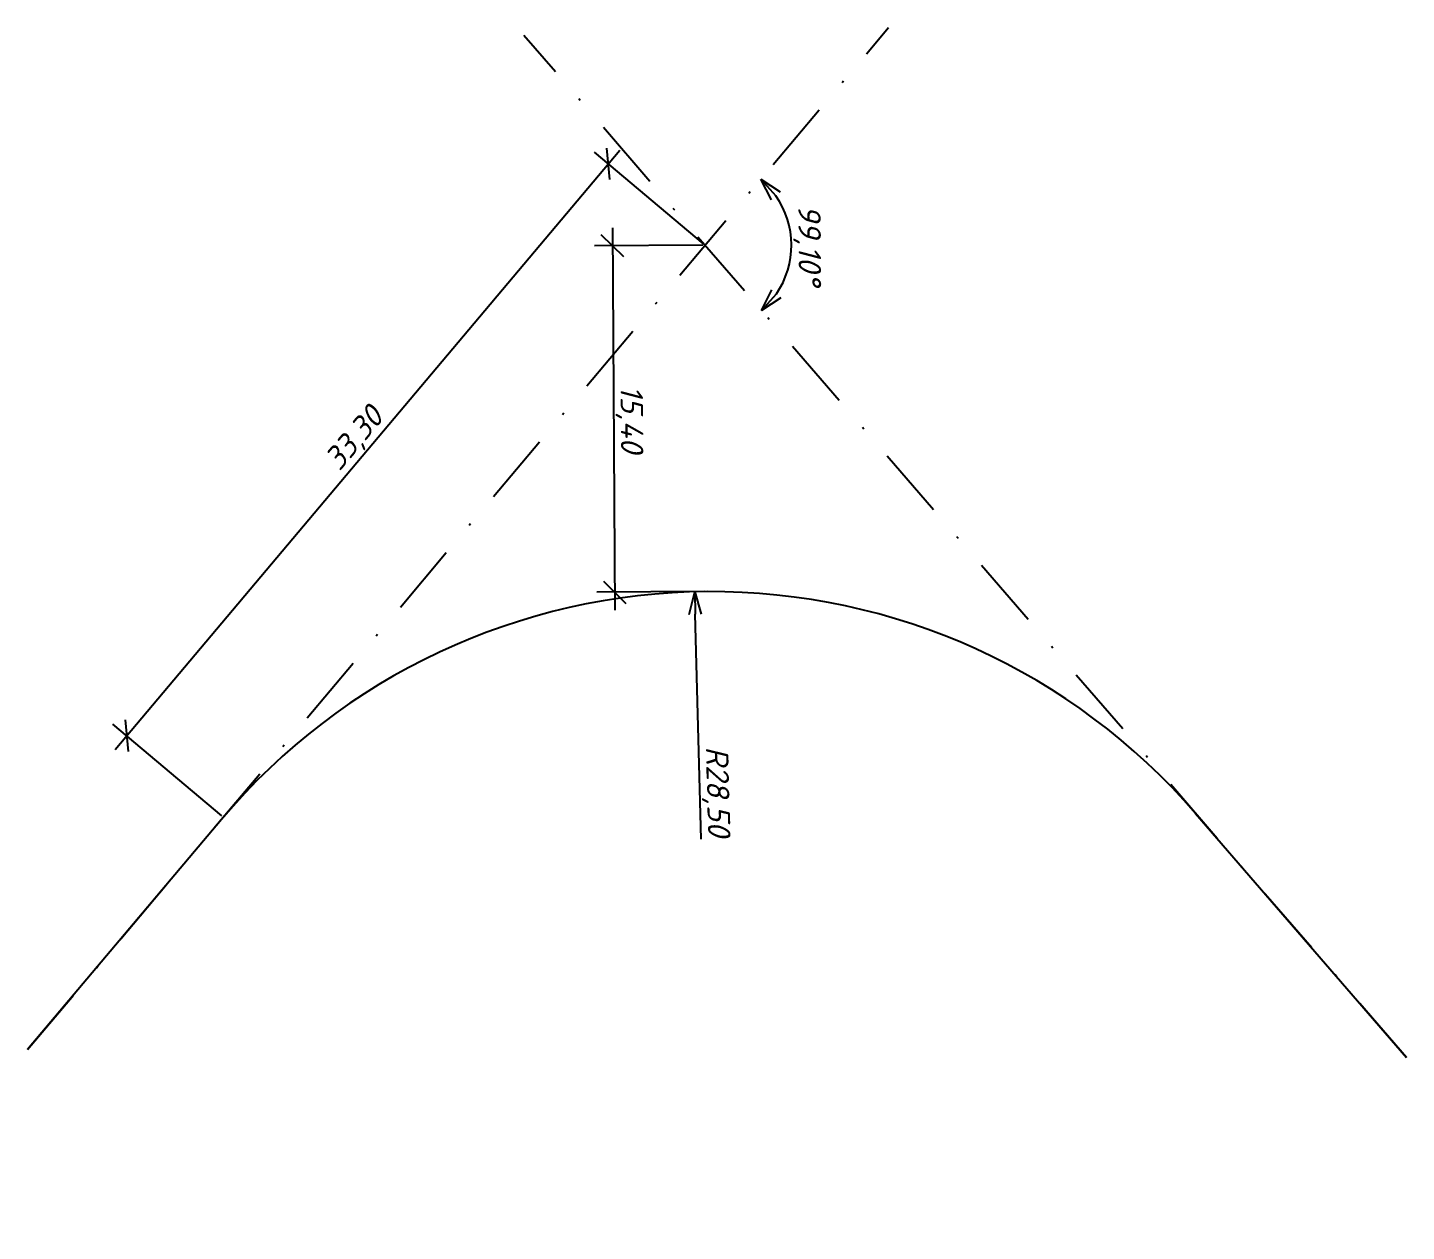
# Model space of a CAD drawing. Header units: millimetres. Extents: x -343 to 256, y -115 to 176.
# Drawn here: x 7.7 to 69.1, y -22.7 to 31 of the extents above; entities that cross this region are included whole.
import ezdxf

# ---------------------------------------------------------------- set-up
doc = ezdxf.new("R2010")
doc.units = ezdxf.units.MM
doc.header["$PDMODE"] = 34
doc.linetypes.add('штрихпунктирная2', pattern=[12.7, 6.35, -3.175, 0, -3.175])
doc.layers.get('Defpoints').update_dxf_attribs({"color": 4})
doc.styles.add('Аннотации', font='isocpeui.ttf', dxfattribs={"height": 1})
doc.dimstyles.new('радиусы', dxfattribs={"dimtxt": 1, "dimasz": 1, "dimexe": 0.8, "dimexo": 0.1, "dimgap": 0.1, "dimtad": 1, "dimrnd": 0.1, "dimzin": 0, "dimtxsty": 'Аннотации', "dimblk": 'OPEN30', "dimcen": 0, "dimdle": 0.8, "dimclrd": 5, "dimclre": 5, "dimclrt": 5, "dimazin": 0, "dimtfac": 1, "dimtix": 1, "dimtofl": 0, "dimtmove": 1, "dimatfit": 3, "dimfxl": 1, "dimtolj": 1, "dimtzin": 0, "dimarcsym": 1})
doc.dimstyles.new('размеры', dxfattribs={"dimtxt": 1, "dimasz": 1, "dimexe": 0.8, "dimexo": 0.1, "dimgap": 0.1, "dimtad": 1, "dimrnd": 0.1, "dimzin": 0, "dimtxsty": 'Аннотации', "dimblk": 'OBLIQUE', "dimcen": -0.09, "dimdle": 0.8, "dimclrd": 5, "dimclre": 5, "dimclrt": 5, "dimazin": 0, "dimtfac": 1, "dimtmove": 1, "dimatfit": 3, "dimfxl": 1, "dimtolj": 1, "dimtzin": 0, "dimarcsym": 1})

# ---------------------------------------------------------------- blocks, each defined once
blk = doc.blocks.new('_Oblique')
at = {"color": 0, "linetype": 'ByBlock', "lineweight": -2}
blk.add_line((-0.5, -0.5), (0.5, 0.5), dxfattribs=at)
blk = doc.blocks.new('*D18')
at = {"color": 5, "lineweight": -2, "transparency": 16777216}
for p, q in [((11.562, -1.229), (34.06, 25.492)), ((37.781, 21.314), (32.933, 25.395)), ((16.313, -4.184), (11.465, -0.102))]:
    blk.add_line(p, q, dxfattribs=at)
at = {"layer": 'Defpoints', "color": 0, "lineweight": -2, "transparency": 16777216}
for p in [(33.545, 24.88), (37.857, 21.249), (16.389, -4.248)]:
    blk.add_point(p, dxfattribs=at)
at = {"color": 5, "lineweight": -2, "transparency": 16777216}
for p, rotation in [((33.545, 24.88), 49.90389931837357), ((12.077, -0.618), 229.9038993183735)]:
    blk.add_blockref('_Oblique', p, dxfattribs=dict(at, rotation=rotation))
at = {"color": 5, "lineweight": -3, "transparency": 16777216, "insert": (22.275, 12.582), "char_height": 1, "attachment_point": 5, "rotation": 49.9039, "style": 'Аннотации'}
blk.add_mtext('\\A1;33,30', dxfattribs=at)
blk = doc.blocks.new('*D20')
at = {"color": 5, "lineweight": -2, "transparency": 16777216}
for p, q in [((33.729, 22.024), (33.834, 4.98)), ((37.757, 21.249), (32.934, 21.219)), ((37.852, 5.805), (33.029, 5.775))]:
    blk.add_line(p, q, dxfattribs=at)
at = {"layer": 'Defpoints', "color": 0, "lineweight": -2, "transparency": 16777216}
for p in [(37.857, 21.249), (33.829, 5.78), (37.952, 5.806)]:
    blk.add_point(p, dxfattribs=at)
at = {"color": 5, "lineweight": -2, "transparency": 16777216}
for p, rotation in [((33.734, 21.224), 90.35240175237995), ((33.829, 5.78), 270.3524017523799)]:
    blk.add_blockref('_Oblique', p, dxfattribs=dict(at, rotation=rotation))
at = {"color": 5, "lineweight": -3, "transparency": 16777216, "insert": (34.482, 13.506), "char_height": 1, "attachment_point": 5, "rotation": 270.3524, "style": 'Аннотации'}
blk.add_mtext('\\A1;15,40', dxfattribs=at)
blk = doc.blocks.new('_Open30')
at = {"color": 0, "linetype": 'ByBlock', "lineweight": -2}
for p, q in [((-1, 0.268), (0, 0)), ((0, 0), (-1, -0.268)), ((0, 0), (-1, 0))]:
    blk.add_line(p, q, dxfattribs=at)
blk = doc.blocks.new('*D19')
at = {"color": 5, "lineweight": -2, "transparency": 16777216}
blk.add_arc((37.857, 21.249), 3.849, 325.73115, 34.97366, dxfattribs=at)
at = {"layer": 'Defpoints', "color": 0, "lineweight": -2, "transparency": 16777216}
for p in [(34.343, 25.321), (41.283, 25.318), (41.554, 20.178), (59.722, -4.08), (16.306, -4.347)]:
    blk.add_point(p, dxfattribs=at)
at = {"color": 5, "lineweight": -2, "transparency": 16777216}
for p, rotation in [((40.336, 24.193), 132.4385254480676), ((40.372, 18.336), 228.2662780563909)]:
    blk.add_blockref('_Open30', p, dxfattribs=dict(at, rotation=rotation))
at = {"color": 5, "lineweight": -3, "transparency": 16777216, "insert": (42.406, 21.277), "char_height": 1, "attachment_point": 5, "rotation": 270.3524, "style": 'Аннотации'}
blk.add_mtext('\\A1;99,10°', dxfattribs=at)
blk = doc.blocks.new('*D21')
at = {"color": 5, "lineweight": -2, "transparency": 16777216}
blk.add_line((37.679, -5.237), (37.422, 4.797), dxfattribs=at)
at = {"layer": 'Defpoints', "color": 0, "lineweight": -2, "transparency": 16777216}
for p in [(37.397, 5.797), (38.128, -22.721)]:
    blk.add_point(p, dxfattribs=at)
at = {"color": 5, "lineweight": -2, "transparency": 16777216, "rotation": 91.46813944457605}
blk.add_blockref('_Open30', (37.397, 5.797), dxfattribs=at)
at = {"color": 5, "lineweight": -3, "transparency": 16777216, "insert": (38.325, -3.1), "char_height": 1, "attachment_point": 5, "rotation": 271.46814, "style": 'Аннотации'}
blk.add_mtext('\\A1;R28,50', dxfattribs=at)

msp = doc.modelspace()

# ---------------------------------------------------------------- linework, layer by layer
at = {"color": 0, "linetype": 'штрихпунктирная2', "lineweight": -3, "ltscale": 0.5}
for p, q in [((7.66, -14.616), (46.029, 30.955)), ((69.119, -14.966), (29.778, 30.608))]:
    msp.add_line(p, q, dxfattribs=at)
for p, q in [((59.722, -4.08), (69.119, -14.966)), ((16.306, -4.347), (7.66, -14.616))]:
    msp.add_line(p, q)
msp.add_arc((38.128, -22.721), 28.527, 40.80141, 139.90339)

# ---------------------------------------------------------------- dimensions: what is measured, and where the dimension line sits
at = {"lineweight": -3}
for p1, p2, distance, picture, middle in [((16.389, -4.248), (37.857, 21.249), 5.637, '*D18', (22.275, 12.582)), ((37.857, 21.249), (37.952, 5.806), -4.123, '*D20', (34.482, 13.506))]:
    dim = msp.add_aligned_dim(p1=p1, p2=p2, distance=distance, dimstyle='размеры', dxfattribs=at)
    dim.commit()
    dim.dimension.update_dxf_attribs({"geometry": picture, "text_midpoint": middle})
dim = msp.add_angular_dim_2l(base=(41.554, 20.178), line1=((59.722, -4.08), (34.343, 25.321)), line2=((16.306, -4.347), (41.283, 25.318)), dimstyle='радиусы', dxfattribs=at)
dim.commit()
dim.dimension.update_dxf_attribs({"geometry": '*D19', "text_midpoint": (42.406, 21.277)})
dim = msp.add_radius_dim(center=(38.128, -22.721), mpoint=(37.397, 5.797), dimstyle='радиусы', dxfattribs=at)
dim.commit()
dim.dimension.update_dxf_attribs({"geometry": '*D21', "text_midpoint": (37.625, -3.118), "dimtype": 164})

doc.saveas('drawing.dxf')
